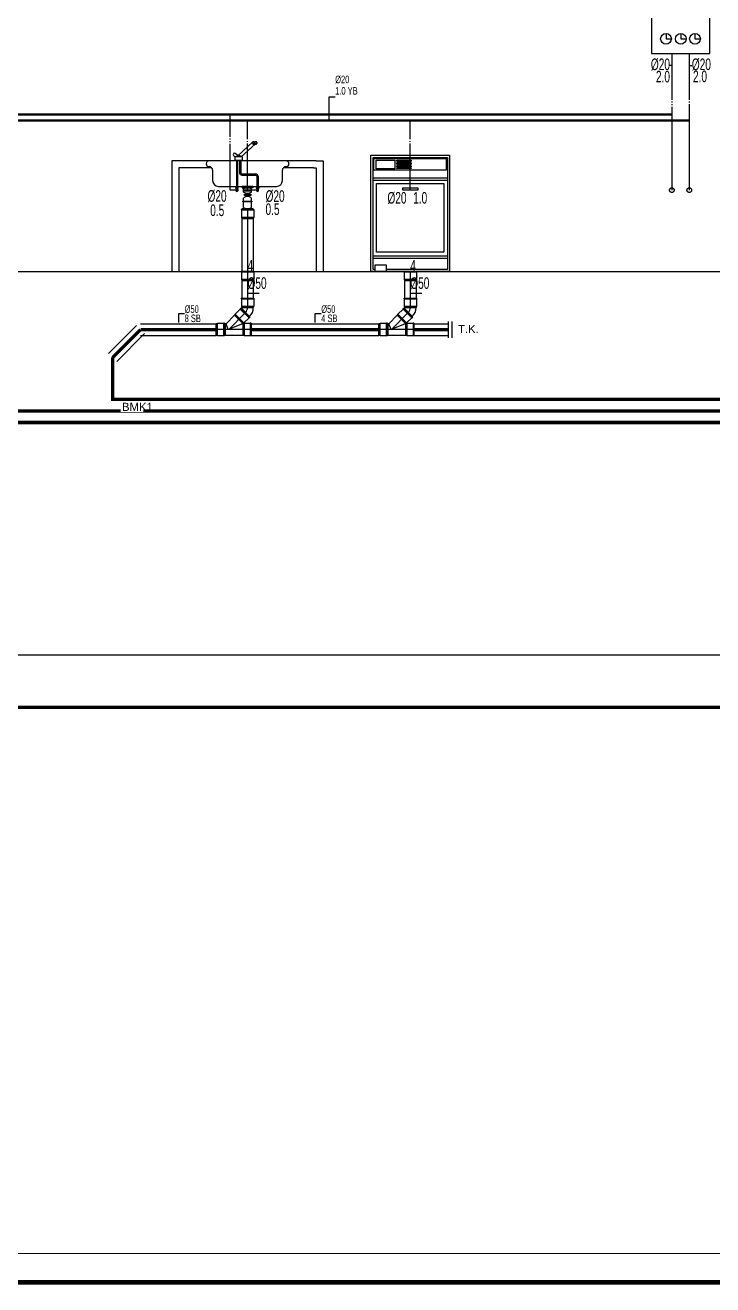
# Model space of a CAD drawing. Header units: centimetres. Extents: x -3952 to 14132, y 6348 to 11752.
# Drawn here: x 11149 to 11740, y 9128 to 10212 of the extents above; entities that cross this region are included whole.
import ezdxf
from ezdxf.enums import TextEntityAlignment as Align

# ---------------------------------------------------------------- set-up
doc = ezdxf.new("R2010")
doc.units = ezdxf.units.CM
for name, pattern in [('BASMA HATTI', [31, 25, -6]), ('PIS', [38, 30, -8]), ('PISSU HATTI', [26, 20, -6]), ('SICAK', [4.6, 4, -0.15, 0.075, -0.15, 0.075, -0.15]), ('SOGUK', [4.375, 4, -0.15, 0.075, -0.15])]:
    doc.linetypes.add(name, pattern=pattern)
for name, color, linetype in [('MTY-PAFTA', 7, 'CONTINUOUS'), ('MTY-PIS-SU-BORUSU', 6, 'PIS'), ('MTY-PISSU-BORU-TAVANDAN', 6, 'PISSU HATTI'), ('MTY-PISSU-CAP', 211, 'CONTINUOUS'), ('MTY-PVC', 43, 'CONTINUOUS'), ('MTY-SEMA', 8, 'CONTINUOUS'), ('MTY-SICAKSU-BORU', 1, 'BASMA HATTI'), ('MTY-SOGUKSU-BORU', 5, 'CONTINUOUS'), ('MTY-TEFRIS', 15, 'CONTINUOUS'), ('MTY-TEMIZSU-CAP', 101, 'CONTINUOUS'), ('MTY-YUK-BIRIMI', 7, 'CONTINUOUS')]:
    doc.layers.add(name, color=color, linetype=linetype)
doc.layers.add('ROTAS-PAFTA-SINIRI', color=8, linetype='Continuous', plot=False)
doc.styles.add('CAP', font='wturkce.SHX', dxfattribs={"width": 0.65})
doc.styles.add('MTY_CAP', font='wturkce.SHX', dxfattribs={"width": 0.65, "height": 20})
doc.styles.add('ROTAS', font='arial.ttf')
doc.linetypes.add('PİS SU', pattern='A,6,-0.4,[")",Standard,S=1,R=0,X=-0.1,Y=-0.375],-0.2', length=6.6)

# ---------------------------------------------------------------- blocks, each defined once
blk = doc.blocks.new('ROTAS_PAFTA')
blk.add_lwpolyline([(0, 0), (1, 0), (1, 1), (0, 1)], close=True)
blk = doc.blocks.new('EVIYE1 KOLON')
at = {"layer": 'MTY-PISSU-BORU-TAVANDAN', "linetype": 'PİS SU', "ltscale": 5}
blk.add_line((0, 53.8), (0, 0), dxfattribs=at)
at = {"layer": 'MTY-PVC', "color": 43}
for p, q in [((-5.5, 53.3), (-5.5, 52.7)), ((-5, 53.3), (-5.5, 53.3)), ((-5.3, 52.7), (-5.5, 52.7)), ((5.3, 52.7), (-5.3, 52.7)), ((-5.3, 52.7), (-5.3, 46.5)), ((5.3, 46.5), (-5.3, 46.5)), ((-5.3, 46.5), (-5, 45.3)), ((5, 53.8), (-5, 53.8)), ((-5, 53.8), (-5, 53.3)), ((5, 53.3), (-5, 53.3)), ((5, 45.3), (-5, 45.3)), ((-5, 45.3), (-5, 0)), ((5, 53.8), (5, 53.3)), ((5.5, 53.3), (5, 53.3)), ((5.3, 46.5), (5, 45.3)), ((5, 45.3), (5, 0)), ((5.5, 52.7), (5.3, 52.7)), ((5.3, 52.7), (5.3, 46.5)), ((5.5, 53.3), (5.5, 52.7))]:
    blk.add_line(p, q, dxfattribs=at)
at = {"layer": 'MTY-SICAKSU-BORU', "linetype": 'SICAK', "ltscale": 10}
for p, q in [((-15, 69.9), (-15, 135)), ((-9.1, 69.9), (-15, 69.9))]:
    blk.add_line(p, q, dxfattribs=at)
at = {"layer": 'MTY-SOGUKSU-BORU', "linetype": 'SOGUK', "ltscale": 10}
for p, q in [((0, 70), (0, 130)), ((9.1, 69.9), (0, 70))]:
    blk.add_line(p, q, dxfattribs=at)
at = {"layer": 'MTY-TEFRIS', "color": 4}
for p, q in [((4.3, 111.2), (-8.4, 99.6)), ((6.6, 109.6), (-5.4, 98.7)), ((4.2, 110), (4.3, 110.8)), ((4.2, 110), (6.2, 110)), ((4.6, 110), (4.6, 109.6)), ((7.8, 110), (4.6, 110)), ((4.6, 109.6), (7.8, 109.6)), ((5.3, 111.7), (6.2, 111.7)), ((7.2, 111.7), (6.2, 111.7)), ((8.2, 110), (6.2, 110)), ((7.8, 109.6), (7.8, 110)), ((8.2, 110), (8.2, 110.8)), ((-11.9, 101.4), (-12.1, 101.2)), ((-12, 99.8), (-10.5, 98.5)), ((-8.4, 99.7), (-10.5, 101.5)), ((-4.4, 98.7), (-10.5, 98.7)), ((-10.5, 95.8), (-10.5, 98.7)), ((-9.3, 98.8), (-9.4, 98.7)), ((-8.4, 99.6), (-7.4, 99.6)), ((-6.5, 99.6), (-7.4, 99.6)), ((-4.4, 95.8), (-4.4, 98.7)), ((33.1, 95.2), (-33.1, 95.2)), ((-33.1, 90.2), (-33, 90.2)), ((-30, 87.2), (-30, 78.2)), ((-10.5, 95.8), (-4.4, 95.8)), ((-10, 95.8), (-10, 95.4)), ((-10, 95.4), (-4.8, 95.4)), ((-9.6, 95.4), (-9.6, 72)), ((-8.6, 95.4), (-8.6, 72)), ((-6.8, 95.4), (-6.8, 84.9)), ((-5.8, 95.4), (-5.8, 84.9)), ((-4.8, 95.4), (-4.8, 95.8)), ((30, 78.2), (30, 87.2)), ((33.1, 90.2), (33, 90.2)), ((-4.8, 83.9), (7.1, 83.9)), ((-4.8, 82.9), (7.1, 82.9)), ((8.1, 81.9), (8.1, 72)), ((9.1, 81.9), (9.1, 72)), ((-25, 73.2), (25, 73.2)), ((-10.4, 72), (-10.4, 71.6)), ((-9.1, 72), (-10.4, 72)), ((-10.4, 71.6), (-9.1, 71.6)), ((-9.6, 71.6), (-9.6, 69.9)), ((-9.6, 69.9), (-8.6, 69.9)), ((-9.1, 72), (-7.9, 72)), ((-7.9, 71.6), (-9.1, 71.6)), ((-8.6, 71.6), (-8.6, 69.9)), ((-7.9, 72), (-7.9, 71.6)), ((4.5, 73.2), (-4.5, 73.2)), ((-4.5, 73.2), (-4.5, 72.1)), ((-4.5, 72.1), (0, 72.1)), ((-3.5, 68.2), (-3.5, 71.2)), ((3.5, 70.1), (-3.5, 70.1)), ((3.5, 69.1), (-3.5, 69.1)), ((-2.7, 65.3), (-2.7, 66.5)), ((-2.7, 66.5), (2.9, 66.5)), ((2.9, 65.9), (-2.7, 65.9)), ((2.9, 65.3), (-2.7, 65.3)), ((-1, 72.1), (-1, 71.8)), ((-1, 67.6), (-1, 66.5)), ((-1, 65.3), (-1, 64.5)), ((4.5, 72.1), (0, 72.1)), ((1, 72.1), (1, 71.8)), ((1, 67.6), (1, 66.5)), ((1, 65.3), (1, 64.5)), ((2.9, 66.5), (2.9, 65.3)), ((3.5, 68.2), (3.5, 71.2)), ((4.5, 73.2), (4.5, 72.1)), ((7.4, 72), (7.4, 71.6)), ((8.6, 72), (7.4, 72)), ((7.4, 71.6), (8.6, 71.6)), ((8.1, 71.6), (8.1, 69.9)), ((9.1, 69.9), (8.1, 69.9)), ((8.6, 72), (9.9, 72)), ((9.9, 71.6), (8.6, 71.6)), ((9.1, 71.6), (9.1, 69.9)), ((9.9, 72), (9.9, 71.6)), ((-3.9, 59.8), (-3.9, 60.4)), ((-3.9, 60.4), (3.8, 60.4)), ((3.8, 59.8), (-3.9, 59.8)), ((-3.5, 60.4), (-3.5, 63.2)), ((-3.5, 55.1), (-3.5, 59.8)), ((3.5, 60.4), (3.5, 63.2)), ((3.5, 55.1), (3.5, 59.8)), ((3.8, 60.4), (3.8, 59.8))]:
    blk.add_line(p, q, dxfattribs=at)
at = {"layer": 'MTY-TEFRIS', "color": 2}
for p, q in [((-65, 95.2), (-65, 0)), ((59.1, 95.2), (-65, 95.2)), ((-59, 89.2), (-59, 0)), ((-30.8, 89.2), (-59, 89.2)), ((56.7, 89.2), (30.8, 89.2)), ((56.7, 89.2), (59, 89.2)), ((59, 89.2), (59, 0)), ((59.1, 95.2), (65, 95.2)), ((65, 95.2), (65, 0))]:
    blk.add_line(p, q, dxfattribs=at)
at = {"layer": 'MTY-TEFRIS', "color": 4}
for centre, radius, start, end in [((5.3, 110.7), 1, 90, 174.0701), ((7.2, 110.7), 1, 5.9299, 90), ((-11.4, 100.6), 1, 139.5737, 229.5737), ((-11.2, 100.8), 1, 49.5737, 139.5737), ((-8.4, 98.6), 1, 90, 174.0701), ((-6.5, 98.6), 1, 5.9299, 90), ((-33.1, 92.7), 2.5, 90, 270), ((-33, 87.2), 3, 0, 90), ((33, 87.2), 3, 90, 180), ((33.1, 92.7), 2.5, 270, 90), ((-25, 78.2), 5, 180, 270), ((-4.8, 84.9), 2, 180, 270), ((-4.8, 84.9), 1, 180, 270), ((7.1, 81.9), 2, 0, 90), ((7.1, 81.9), 1, 0, 90), ((25, 78.2), 5, 270, 0), ((-9.1, 69.9), 1, 119.8858, 60.1142), ((-9.1, 70), 0.506, 189.0453, 350.9547), ((0, 62.3), 9.53, 68.5327, 111.4673), ((0, 77), 9.53, 248.5327, 291.4673), ((8.6, 69.9), 1, 119.8858, 60.1142), ((8.6, 70), 0.506, 189.0453, 350.9547), ((0, 59.2), 5.35, 49.3706, 130.6294), ((0, 59.2), 5.35, 229.3706, 310.6294)]:
    blk.add_arc(centre, radius, start, end, dxfattribs=at)
at = {"layer": 'MTY-PISSU-CAP', "lineweight": -3, "ltscale": 100, "style": 'CAP', "width": 0.65}
blk.add_attdef('PSCP', text='', height=10, dxfattribs=at).set_placement((0, -10), align=Align.MIDDLE_LEFT)
at = {"layer": 'MTY-TEMIZSU-CAP', "color": 101, "style": 'CAP', "width": 0.65}
blk.add_attdef('SCCP', text='', height=10, dxfattribs=at).set_placement((-18, 65), align=Align.MIDDLE_RIGHT)
blk.add_attdef('SOCP', text='', height=10, dxfattribs=at).set_placement((15.5, 64.9), align=Align.MIDDLE_LEFT)
at = {"layer": 'MTY-YUK-BIRIMI', "color": 101, "style": 'CAP', "width": 0.65}
blk.add_attdef('SC', text='', height=10, dxfattribs=at).set_placement((-20, 52.7), align=Align.MIDDLE_RIGHT)
blk.add_attdef('SO', text='', height=10, dxfattribs=at).set_placement((15.5, 53.6), align=Align.MIDDLE_LEFT)
at = {"layer": 'MTY-YUK-BIRIMI', "color": 211, "lineweight": -3, "ltscale": 100, "style": 'CAP', "width": 0.65}
blk.add_attdef('PS', text='', height=10, dxfattribs=at).set_placement((0, 5), align=Align.MIDDLE_LEFT)
blk = doc.blocks.new('PVC CATAL SAG')
at = {"layer": 'MTY-PIS-SU-BORUSU', "linetype": 'PİS SU', "ltscale": 5}
for p, q in [((0, 0), (0, -23)), ((0, -23), (0, -31)), ((-1.8, -35.3), (-16.1, -49.8)), ((3, -50), (-27, -50))]:
    blk.add_line(p, q, dxfattribs=at)
blk.add_arc((-6, -31), 6, 315, 0, dxfattribs=at)
at = {"layer": 'MTY-PISSU-CAP', "lineweight": -3, "ltscale": 100}
for p, q in [((0, -15.8), (0, -25.8)), ((10, -18.9), (0, -18.9))]:
    blk.add_line(p, q, dxfattribs=at)
at = {"layer": 'MTY-PVC', "color": 43}
for p, q in [((-5.5, 0), (-5.5, -0.6)), ((5.5, 0), (-5.5, 0)), ((-5.3, -0.6), (-5.5, -0.6)), ((5.3, -0.6), (-5.3, -0.6)), ((-5.3, -0.6), (-5.3, -6.9)), ((5.3, -6.9), (-5.3, -6.9)), ((-5.3, -6.9), (-5, -8)), ((5, -8), (-5, -8)), ((-5, -8), (-5, -22.9)), ((5.3, -6.9), (5, -8)), ((5, -8), (5, -22.9)), ((5.5, -0.6), (5.3, -0.6)), ((5.3, -0.6), (5.3, -6.9)), ((5.5, 0), (5.5, -0.6)), ((-6.2, -32.3), (-10.6, -36.7)), ((-5.9, -31.7), (-6.3, -32.1)), ((-5.9, -31.7), (-6.3, -32.1)), ((-6.3, -32.1), (-6.2, -32.3)), ((-6.3, -32.1), (-6.2, -32.3)), ((-6.2, -32.3), (1.3, -39.8)), ((-5.9, -31.7), (-5.6, -32)), ((-5.9, -31.7), (-5.6, -32)), ((-5.3, -31.7), (-5.6, -32)), ((-5.6, -32), (1.5, -39.1)), ((-5.5, -23), (-5.5, -23.6)), ((-5.5, -23), (-5, -23)), ((-5.5, -23.6), (-5.3, -23.6)), ((-5.3, -23.6), (5.3, -23.6)), ((-5.3, -23.6), (-5.3, -29.9)), ((-5.3, -29.9), (5.3, -29.9)), ((-5.3, -29.9), (-5, -31)), ((-5.3, -31.7), (1.8, -38.8)), ((-5, -23), (5, -23)), ((-5, -31), (5, -31)), ((5, -23), (5.5, -23)), ((5.3, -29.9), (5, -31)), ((5.3, -23.6), (5.5, -23.6)), ((5.3, -23.6), (5.3, -29.9)), ((5.5, -23), (5.5, -23.6)), ((-11.2, -37.7), (-18.5, -45)), ((-10.6, -36.7), (-11.2, -37.7)), ((-11.2, -37.7), (-4.1, -44.7)), ((-10.6, -36.7), (-3.1, -44.2)), ((1.3, -39.8), (-3.1, -44.2)), ((1.3, -39.8), (1.5, -39.9)), ((1.3, -39.8), (1.5, -39.9)), ((1.8, -38.8), (1.5, -39.1)), ((1.5, -39.1), (1.9, -39.5)), ((1.5, -39.1), (1.9, -39.5)), ((1.9, -39.5), (1.5, -39.9)), ((1.9, -39.5), (1.5, -39.9)), ((-25.9, -44.7), (-27, -45)), ((-27, -55), (-27, -45)), ((-25.9, -55.3), (-25.9, -44.7)), ((-20.3, -44.7), (-25.9, -44.7)), ((-19.7, -44.5), (-20.3, -44.5)), ((-20.3, -44.7), (-20.3, -44.5)), ((-20.3, -55.3), (-20.3, -44.7)), ((-19.7, -45), (-19.7, -44.5)), ((-19.7, -55), (-19.7, -45)), ((-19.3, -45), (-19.7, -45)), ((-18.5, -45), (-19.3, -45)), ((-19.3, -45), (-19.3, -55)), ((-19.3, -45), (-19.3, -55)), ((-19.3, -55), (-19.3, -45)), ((-19.3, -45), (-19.3, -55)), ((-16.5, -50), (-18.5, -45)), ((-4.4, -45), (-16.5, -50)), ((-4.1, -44.7), (-4.4, -45)), ((-4, -45), (-4.4, -45)), ((-3.1, -44.2), (-4.1, -44.7)), ((-2.9, -44.7), (-4, -45)), ((-4, -45), (-4, -55)), ((2.4, -44.7), (-2.9, -44.7)), ((-2.9, -44.7), (-2.9, -55.3)), ((3, -44.5), (2.4, -44.5)), ((2.4, -44.5), (2.4, -44.7)), ((2.4, -44.7), (2.4, -55.3)), ((3, -44.5), (3, -45)), ((3, -45), (3, -55)), ((-25.9, -55.3), (-27, -55)), ((-20.3, -55.3), (-25.9, -55.3)), ((-20.3, -55.5), (-20.3, -55.3)), ((-19.7, -55.5), (-20.3, -55.5)), ((-19.7, -55.5), (-19.7, -55)), ((-19.3, -55), (-19.7, -55)), ((-4, -55), (-19.3, -55)), ((-2.9, -55.3), (-4, -55)), ((2.4, -55.3), (-2.9, -55.3)), ((2.4, -55.3), (2.4, -55.5)), ((3, -55.5), (2.4, -55.5)), ((3, -55), (3, -55.5))]:
    blk.add_line(p, q, dxfattribs=at)
for radius in [1, 11]:
    blk.add_arc((-6, -31), radius, 315, 0, dxfattribs=at)
blk = doc.blocks.new('BULASIK MAKINASI1 KOLON')
at = {"layer": 'MTY-SOGUKSU-BORU', "linetype": 'SOGUK', "ltscale": 10}
blk.add_line((0, 70), (0, 130), dxfattribs=at)
at = {"layer": 'MTY-TEFRIS', "color": 4}
for p, q in [((-32, 80.7), (32, 80.7)), ((-32, 78.6), (32, 78.6)), ((-32, 13.5), (32, 13.5)), ((-32, 11.4), (32, 11.4))]:
    blk.add_line(p, q, dxfattribs=at)
for points in [[(-33.8, 100), (33.8, 100), (33.8, 0), (-33.8, 0)], [(-20.3, 5.4), (-30.5, 5.4), (-30.5, 0), (-20.3, 0)]]:
    blk.add_lwpolyline(points, close=True, dxfattribs=at)
blk.add_lwpolyline([(-30.5, 1.8), (-32, 1.8), (-32, 98.2), (32, 98.2), (32, 1.8), (-20.3, 1.8)], dxfattribs=at)
at = {"layer": 'MTY-TEFRIS', "color": 2}
for points in [[(-31.2, 97.3), (31, 97.3), (31, 87.1), (-31.2, 87.1)], [(-29.3, 95.7), (-13.4, 95.7), (-13.4, 88.3), (-29.3, 88.3)], [(-11.6, 95.7), (0.9, 95.7), (0.9, 95.3), (-11.6, 95.3)], [(-11.6, 94.4), (0.9, 94.4), (0.9, 94), (-11.6, 94)], [(-11.6, 93.1), (0.9, 93.1), (0.9, 92.7), (-11.6, 92.7)], [(-11.6, 91.8), (0.9, 91.8), (0.9, 91.4), (-11.6, 91.4)], [(-11.6, 90.5), (0.9, 90.5), (0.9, 90), (-11.6, 90)], [(-11.6, 89.2), (0.9, 89.2), (0.9, 88.7), (-11.6, 88.7)], [(-29, 75.6), (29, 75.6), (29, 16.5), (-29, 16.5)], [(-6.5, 72), (6.5, 72), (6.5, 69.9), (-6.5, 69.9)]]:
    blk.add_lwpolyline(points, close=True, dxfattribs=at)
at = {"layer": 'MTY-PISSU-CAP', "lineweight": -3, "ltscale": 100, "style": 'CAP', "width": 0.65}
blk.add_attdef('PSCP', text='', height=10, dxfattribs=at).set_placement((0, -10), align=Align.MIDDLE_LEFT)
at = {"layer": 'MTY-TEMIZSU-CAP', "color": 101, "style": 'CAP', "width": 0.65}
blk.add_attdef('SOCP', text='', height=10, dxfattribs=at).set_placement((-3.2, 63.4), align=Align.MIDDLE_RIGHT)
at = {"layer": 'MTY-YUK-BIRIMI', "color": 101, "style": 'CAP', "width": 0.65}
blk.add_attdef('SO', text='', height=10, dxfattribs=at).set_placement((2.5, 63.4), align=Align.MIDDLE_LEFT)
at = {"layer": 'MTY-YUK-BIRIMI', "color": 211, "lineweight": -3, "ltscale": 100, "style": 'CAP', "width": 0.65}
blk.add_attdef('PS', text='', height=10, dxfattribs=at).set_placement((0, 5), align=Align.MIDDLE_LEFT)
blk = doc.blocks.new('MTY-PIS SU CAP SB')
at = {"layer": 'MTY-PISSU-CAP'}
for p, q in [((0.83, 1.17), (0, 1.17)), ((0, 1.17), (0, 0))]:
    blk.add_line(p, q, dxfattribs=at)
at = {"layer": 'MTY-PISSU-CAP', "style": 'MTY_CAP', "width": 0.65}
blk.add_attdef('PSCP_001', (0.83, 1.29), '', height=1, dxfattribs=at)
at = {"layer": 'MTY-YUK-BIRIMI', "color": 211, "style": 'MTY_CAP', "width": 0.65}
blk.add_attdef('PS_001', (0.83, 0.07), '', height=1, dxfattribs=at)
blk = doc.blocks.new('KOMBI1 KOLON')
at = {"layer": 'MTY-SICAKSU-BORU', "linetype": 'SICAK', "ltscale": 10}
for p in [(-15, 187.7), (-15, 135)]:
    blk.add_line(p, (-15, 70), dxfattribs=at)
blk.add_circle((-15, 70), 2, dxfattribs=at)
at = {"layer": 'MTY-SOGUKSU-BORU', "linetype": 'SOGUK', "ltscale": 10}
for p in [(0, 187.7), (0, 130)]:
    blk.add_line(p, (0, 70), dxfattribs=at)
blk.add_circle((0, 70), 2, dxfattribs=at)
at = {"layer": 'MTY-TEFRIS'}
for p, q in [((-20, 204.8), (-20, 200.2)), ((-20, 200.2), (-15.3, 200.2)), ((-7.3, 204.8), (-7.3, 200.2)), ((-7.3, 200.2), (-2.6, 200.2)), ((4.9, 204.8), (4.9, 200.2)), ((4.9, 200.2), (9.5, 200.2))]:
    blk.add_line(p, q, dxfattribs=at)
for points in [[(-32.4, 187.7), (17.6, 187.7), (17.6, 257.7), (-32.4, 257.7)], [(-15.5, 247.3), (3.9, 247.3), (3.9, 242.8), (-15.5, 242.8)]]:
    blk.add_lwpolyline(points, close=True, dxfattribs=at)
for centre in [(-20, 200.2), (-7.3, 200.2), (4.9, 200.2)]:
    blk.add_circle(centre, 4.62, dxfattribs=at)
at = {"layer": 'MTY-TEMIZSU-CAP', "color": 101}
for p, q in [((-15, 177.2), (-16.6, 177.2)), ((0, 177.2), (2.2, 177.2))]:
    blk.add_line(p, q, dxfattribs=at)
at = {"layer": 'MTY-TEMIZSU-CAP', "color": 101, "style": 'CAP', "width": 0.65}
blk.add_attdef('SCCP', text='', height=10, dxfattribs=at).set_placement((-16.6, 178.3), align=Align.MIDDLE_RIGHT)
blk.add_attdef('SOCP', text='', height=10, dxfattribs=at).set_placement((2.2, 178.3), align=Align.MIDDLE_LEFT)
at = {"layer": 'MTY-YUK-BIRIMI', "color": 101, "style": 'CAP', "width": 0.65}
blk.add_attdef('SC', text='', height=10, dxfattribs=at).set_placement((-16.6, 167.7), align=Align.MIDDLE_RIGHT)
blk.add_attdef('SO', text='', height=10, dxfattribs=at).set_placement((3.2, 167.9), align=Align.MIDDLE_LEFT)
blk = doc.blocks.new('MTY-TEMIZ SU CAP MB')
at = {"layer": 'MTY-TEMIZSU-CAP'}
for p, q in [((0.83, 3.1), (0, 3.1)), ((0, 3.1), (0, 0))]:
    blk.add_line(p, q, dxfattribs=at)
at = {"layer": 'MTY-TEMIZSU-CAP', "style": 'MTY_CAP', "width": 0.65}
for tag, p in [('SOCP_001', (0.83, 4.92)), ('SCCP_001', (0.83, 1.92))]:
    blk.add_attdef(tag, p, '', height=1, dxfattribs=at)
at = {"layer": 'MTY-YUK-BIRIMI', "color": 101, "style": 'MTY_CAP', "width": 0.65}
for tag, p in [('SO_001', (0.83, 3.42)), ('SC_001', (0.83, 0.42))]:
    blk.add_attdef(tag, p, '', height=1, dxfattribs=at)

msp = doc.modelspace()

# ---------------------------------------------------------------- linework, layer by layer
at = {"layer": 'MTY-PAFTA'}
for points, const_width in [([(9050, 9130), (12520, 9130), (12520, 11730), (9050, 11730)], 4), ([(9075, 9155), (12495, 9155), (12495, 11705), (9075, 11705)], 1)]:
    msp.add_lwpolyline(points, close=True, dxfattribs=dict(at, const_width=const_width))
at = {"layer": 'MTY-PIS-SU-BORUSU', "const_width": 3}
for points in [[(11248, 9950), (11224, 9926)], [(11248, 9950), (11313, 9950)], [(11343, 9950), (11453, 9950)], [(11483, 9950), (11513, 9950)], [(9784, 9926), (9784, 9870), (11920, 9870), (11920, 9670)], [(10604, 9926), (10604, 9880), (11945, 9880), (11945, 9670)], [(11224, 9926), (11224, 9890), (11970, 9890), (11970, 9670)], [(9482, 9625), (11880, 9625)]]:
    msp.add_lwpolyline(points, dxfattribs=at)
at = {"layer": 'MTY-PVC'}
for p, q in [((11244.5, 9953.5), (11220.5, 9929.5)), ((11248, 9955), (11313, 9955)), ((11343, 9955), (11453, 9955)), ((11483, 9955), (11513, 9955)), ((11513, 9943), (11513, 9957)), ((11516, 9943), (11516, 9957)), ((11251.5, 9946.5), (11227.5, 9922.5)), ((11248, 9945), (11313, 9945)), ((11343, 9945), (11453, 9945)), ((11483, 9945), (11513, 9945))]:
    msp.add_line(p, q, dxfattribs=at)
at = {"layer": 'MTY-SEMA'}
for points in [[(9140, 10000), (12440, 10000)], [(9140, 9670), (12440, 9670)]]:
    msp.add_lwpolyline(points, dxfattribs=at)
at = {"layer": 'MTY-SICAKSU-BORU', "const_width": 2}
msp.add_lwpolyline([(11705, 10135), (9885, 10135)], dxfattribs=at)
at = {"layer": 'MTY-SOGUKSU-BORU', "const_width": 2}
msp.add_lwpolyline([(9740, 10130), (11720, 10130)], dxfattribs=at)

# ---------------------------------------------------------------- block references
at = {"layer": 'MTY-TEFRIS'}
for name, p, values in [('KOMBI1 KOLON', (11720, 10000), {'SO': '2.0', 'SOCP': 'Ø20', 'SC': '2.0', 'SCCP': 'Ø20'}), ('EVIYE1 KOLON', (11340, 10000), {'SO': '0.5', 'SOCP': 'Ø20', 'SC': '0.5', 'SCCP': 'Ø20', 'PSCP': 'Ø50', 'PS': '4'}), ('BULASIK MAKINASI1 KOLON', (11480, 10000), {'SO': '1.0', 'SOCP': 'Ø20', 'PSCP': 'Ø50', 'PS': '4'})]:
    msp.add_blockref(name, p, dxfattribs=at).add_auto_attribs(values)
ref = msp.add_blockref('MTY-TEMIZ SU CAP MB', (11410, 10130), dxfattribs=dict(at, xscale=6.5, yscale=6.5))
ref.add_attrib('SO_001', '1.0 YB', (11415.4, 10152.2), dxfattribs={"layer": 'MTY-YUK-BIRIMI', "color": 101, "height": 6.5, "style": 'MTY_CAP', "width": 0.65})
ref.add_attrib('SOCP_001', 'Ø20', (11415.4, 10162), dxfattribs={"layer": 'MTY-TEMIZSU-CAP', "height": 6.5, "style": 'MTY_CAP', "width": 0.65})
for p in [(11340, 10000), (11480, 10000)]:
    msp.add_blockref('PVC CATAL SAG', p, dxfattribs=at)
at = {"layer": 'MTY-TEFRIS', "xscale": 6.5, "yscale": 6.5}
for p, values in [((11280.5, 9956), {'PSCP_001': 'Ø50', 'PS_001': '8 SB'}), ((11398, 9956), {'PSCP_001': 'Ø50', 'PS_001': '4 SB'})]:
    msp.add_blockref('MTY-PIS SU CAP SB', p, dxfattribs=at).add_auto_attribs(values)
at = {"layer": 'ROTAS-PAFTA-SINIRI', "xscale": 3470, "yscale": 2600}
msp.add_blockref('ROTAS_PAFTA', (9050, 9130), dxfattribs=at)

# ---------------------------------------------------------------- texts
at = {"layer": 'MTY-PISSU-CAP', "style": 'ROTAS'}
msp.add_text('T.K.', height=7, dxfattribs=at).set_placement((11521, 9947))

# ---------------------------------------------------------------- next in the draw order: wipeouts: each hides what was drawn before it
msp.add_wipeout([(11250.4, 9879), (11231, 9879), (11231, 9888), (11250.4, 9888)])

# ---------------------------------------------------------------- next in the draw order: texts
msp.add_text('BMK1', height=7, dxfattribs=at).set_placement((11232, 9880))

doc.saveas('drawing.dxf')
